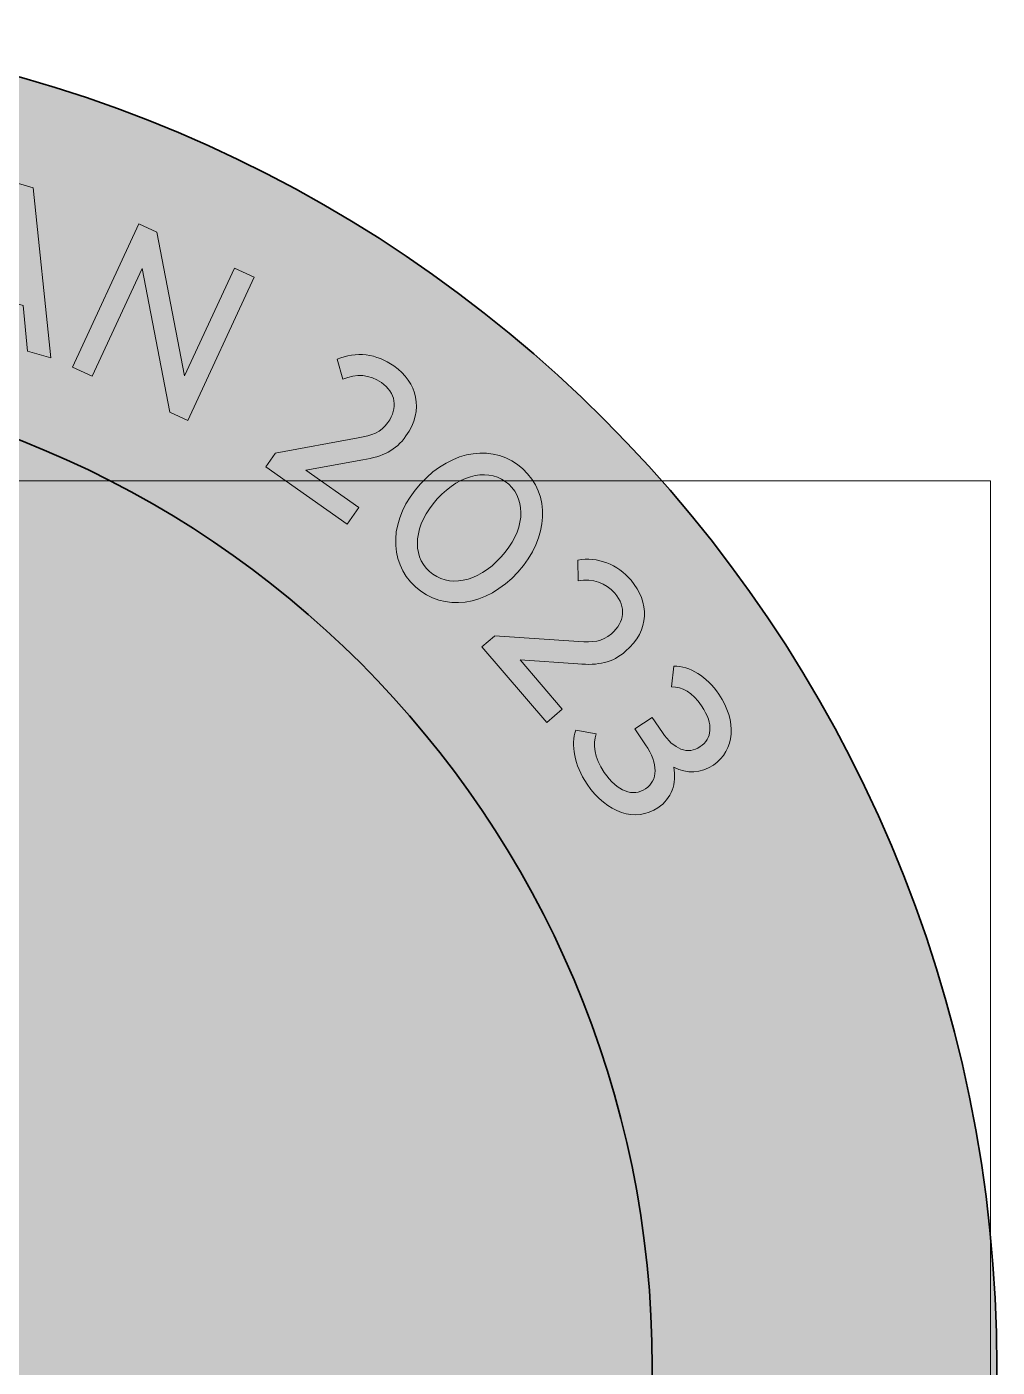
# Model space of a CAD drawing. Header units: millimetres. Extents: x 35 to 157, y -105 to -32.
# Drawn here: x 79.66 to 105.01, y -70 to -34.99 of the extents above; entities that cross this region are included whole.
import ezdxf

# ---------------------------------------------------------------- set-up
doc = ezdxf.new("R2010")
doc.units = ezdxf.units.MM
doc.header["$MEASUREMENT"] = 0
doc.layers.add('Layer 1', color=7, linetype='Continuous', lineweight=0)
picture_1 = doc.add_image_def('image1.png', size_in_pixel=(2001, 1330))

# ---------------------------------------------------------------- blocks, each defined once
blk = doc.blocks.new('Block_3')
at = {"layer": 'Layer 1'}
h = blk.add_hatch(color=250, dxfattribs=at)
h.dxf.hatch_style = 2
edge = h.paths.add_edge_path()
edge.add_spline(control_points=[(79.517, -41.702), (79.517, -41.702), (79.338, -39.724), (79.338, -39.724), (79.338, -39.724), (78.108, -41.287), (78.108, -41.287), (78.108, -41.287), (79.517, -41.702), (79.517, -41.702)], knot_values=[0, 0, 0, 0, 1, 1, 1, 2, 2, 2, 3, 3, 3, 3], degree=3, periodic=0)
edge = h.paths.add_edge_path()
edge.add_spline(control_points=[(79.571, -42.271), (79.571, -42.271), (77.755, -41.736), (77.755, -41.736), (77.755, -41.736), (77.017, -42.674), (77.017, -42.674), (77.017, -42.674), (76.411, -42.496), (76.411, -42.496), (76.411, -42.496), (79.209, -39.016), (79.209, -39.016), (79.209, -39.016), (79.825, -39.198), (79.825, -39.198), (79.825, -39.198), (80.287, -43.639), (80.287, -43.639), (80.287, -43.639), (79.681, -43.46), (79.681, -43.46), (79.681, -43.46), (79.571, -42.271), (79.571, -42.271)], knot_values=[0, 0, 0, 0, 1, 1, 1, 2, 2, 2, 3, 3, 3, 4, 4, 4, 5, 5, 5, 6, 6, 6, 7, 7, 7, 8, 8, 8, 8], degree=3, periodic=0)
h = blk.add_hatch(color=250, dxfattribs=at)
h.dxf.hatch_style = 2
edge = h.paths.add_edge_path()
edge.add_spline(control_points=[(85.6, -41.527), (85.6, -41.527), (83.867, -45.273), (83.867, -45.273), (83.867, -45.273), (83.401, -45.058), (83.401, -45.058), (83.401, -45.058), (82.678, -41.299), (82.678, -41.299), (82.678, -41.299), (81.373, -44.119), (81.373, -44.119), (81.373, -44.119), (80.86, -43.881), (80.86, -43.881), (80.86, -43.881), (82.593, -40.136), (82.593, -40.136), (82.593, -40.136), (83.058, -40.351), (83.058, -40.351), (83.058, -40.351), (83.781, -44.109), (83.781, -44.109), (83.781, -44.109), (85.086, -41.29), (85.086, -41.29), (85.086, -41.29), (85.6, -41.527), (85.6, -41.527)], knot_values=[0, 0, 0, 0, 1, 1, 1, 2, 2, 2, 3, 3, 3, 4, 4, 4, 5, 5, 5, 6, 6, 6, 7, 7, 7, 8, 8, 8, 9, 9, 9, 10, 10, 10, 10], degree=3, periodic=0)
h = blk.add_hatch(color=250, dxfattribs=at)
h.dxf.hatch_style = 2
edge = h.paths.add_edge_path()
edge.add_spline(control_points=[(88.335, -47.548), (88.335, -47.548), (88.029, -47.982), (88.029, -47.982), (88.029, -47.982), (85.905, -46.484), (85.905, -46.484), (85.905, -46.484), (86.153, -46.132), (86.153, -46.132), (86.153, -46.132), (86.151, -46.124), (86.151, -46.124), (86.151, -46.124), (88.32, -45.728), (88.32, -45.728), (88.685, -45.66), (88.906, -45.593), (89.096, -45.323), (89.361, -44.947), (89.305, -44.546), (88.924, -44.278), (88.625, -44.068), (88.266, -44.045), (87.916, -44.195), (87.916, -44.195), (87.771, -43.674), (87.771, -43.674), (88.257, -43.454), (88.808, -43.533), (89.251, -43.845), (89.858, -44.273), (90.05, -44.993), (89.568, -45.677), (89.3, -46.057), (88.978, -46.206), (88.441, -46.303), (88.441, -46.303), (86.952, -46.574), (86.952, -46.574), (86.952, -46.574), (88.335, -47.548), (88.335, -47.548)], knot_values=[0, 0, 0, 0, 1, 1, 1, 2, 2, 2, 3, 3, 3, 4, 4, 4, 5, 5, 5, 6, 6, 6, 7, 7, 7, 8, 8, 8, 9, 9, 9, 10, 10, 10, 11, 11, 11, 12, 12, 12, 13, 13, 13, 14, 14, 14, 14], degree=3, periodic=0)
h = blk.add_hatch(color=250, dxfattribs=at)
h.dxf.hatch_style = 2
edge = h.paths.add_edge_path()
edge.add_spline(control_points=[(92.052, -48.837), (92.667, -48.162), (92.735, -47.378), (92.251, -46.937), (91.776, -46.504), (91.006, -46.64), (90.386, -47.32), (89.766, -48), (89.702, -48.78), (90.178, -49.213), (90.662, -49.654), (91.436, -49.513), (92.052, -48.837)], knot_values=[0, 0, 0, 0, 1, 1, 1, 2, 2, 2, 3, 3, 3, 4, 4, 4, 4], degree=3, periodic=0)
edge = h.paths.add_edge_path()
edge.add_spline(control_points=[(89.95, -46.923), (90.78, -46.011), (91.893, -45.876), (92.617, -46.535), (93.349, -47.203), (93.314, -48.328), (92.488, -49.235), (91.661, -50.141), (90.545, -50.281), (89.812, -49.614), (89.088, -48.954), (89.12, -47.834), (89.95, -46.923)], knot_values=[0, 0, 0, 0, 1, 1, 1, 2, 2, 2, 3, 3, 3, 4, 4, 4, 4], degree=3, periodic=0)
h = blk.add_hatch(color=250, dxfattribs=at)
h.dxf.hatch_style = 2
edge = h.paths.add_edge_path()
edge.add_spline(control_points=[(93.649, -52.813), (93.649, -52.813), (93.246, -53.159), (93.246, -53.159), (93.246, -53.159), (91.553, -51.184), (91.553, -51.184), (91.553, -51.184), (91.88, -50.903), (91.88, -50.903), (91.88, -50.903), (91.881, -50.895), (91.881, -50.895), (91.881, -50.895), (94.082, -51.044), (94.082, -51.044), (94.452, -51.068), (94.683, -51.057), (94.934, -50.842), (95.284, -50.542), (95.327, -50.14), (95.024, -49.786), (94.786, -49.508), (94.443, -49.398), (94.066, -49.457), (94.066, -49.457), (94.054, -48.917), (94.054, -48.917), (94.579, -48.823), (95.094, -49.034), (95.447, -49.446), (95.931, -50.011), (95.941, -50.756), (95.305, -51.301), (94.951, -51.604), (94.603, -51.67), (94.058, -51.632), (94.058, -51.632), (92.547, -51.528), (92.547, -51.528), (92.547, -51.528), (93.649, -52.813), (93.649, -52.813)], knot_values=[0, 0, 0, 0, 1, 1, 1, 2, 2, 2, 3, 3, 3, 4, 4, 4, 5, 5, 5, 6, 6, 6, 7, 7, 7, 8, 8, 8, 9, 9, 9, 10, 10, 10, 11, 11, 11, 12, 12, 12, 13, 13, 13, 14, 14, 14, 14], degree=3, periodic=0)
h = blk.add_hatch(color=250, dxfattribs=at)
h.dxf.hatch_style = 2
edge = h.paths.add_edge_path()
edge.add_spline(control_points=[(96.148, -55.388), (95.571, -55.778), (94.812, -55.529), (94.3, -54.772), (93.953, -54.259), (93.877, -53.747), (94.002, -53.363), (94.002, -53.363), (94.533, -53.453), (94.533, -53.453), (94.445, -53.733), (94.478, -54.067), (94.746, -54.463), (95.086, -54.966), (95.5, -55.114), (95.827, -54.893), (96.15, -54.674), (96.165, -54.244), (95.825, -53.74), (95.825, -53.74), (95.547, -53.33), (95.547, -53.33), (95.547, -53.33), (95.997, -53.026), (95.997, -53.026), (95.997, -53.026), (96.264, -53.422), (96.264, -53.422), (96.562, -53.862), (96.928, -54.013), (97.255, -53.792), (97.553, -53.59), (97.618, -53.212), (97.291, -52.728), (97.05, -52.371), (96.78, -52.225), (96.507, -52.232), (96.507, -52.232), (96.561, -51.69), (96.561, -51.69), (96.986, -51.687), (97.42, -51.949), (97.74, -52.424), (98.216, -53.127), (98.167, -53.887), (97.596, -54.274), (97.268, -54.495), (96.902, -54.501), (96.565, -54.33), (96.64, -54.756), (96.51, -55.143), (96.148, -55.388)], knot_values=[0, 0, 0, 0, 1, 1, 1, 2, 2, 2, 3, 3, 3, 4, 4, 4, 5, 5, 5, 6, 6, 6, 7, 7, 7, 8, 8, 8, 9, 9, 9, 10, 10, 10, 11, 11, 11, 12, 12, 12, 13, 13, 13, 14, 14, 14, 15, 15, 15, 16, 16, 16, 17, 17, 17, 17], degree=3, periodic=0)
for points, knots in [([(79.571, -42.271), (79.571, -42.271), (77.755, -41.736), (77.755, -41.736), (77.755, -41.736), (77.017, -42.674), (77.017, -42.674), (77.017, -42.674), (76.411, -42.496), (76.411, -42.496), (76.411, -42.496), (79.209, -39.016), (79.209, -39.016), (79.209, -39.016), (79.825, -39.198), (79.825, -39.198), (79.825, -39.198), (80.287, -43.639), (80.287, -43.639), (80.287, -43.639), (79.681, -43.46), (79.681, -43.46), (79.681, -43.46), (79.571, -42.271), (79.571, -42.271)], [0, 0, 0, 0, 1, 1, 1, 2, 2, 2, 3, 3, 3, 4, 4, 4, 5, 5, 5, 6, 6, 6, 7, 7, 7, 8, 8, 8, 8]), ([(85.6, -41.527), (85.6, -41.527), (83.867, -45.273), (83.867, -45.273), (83.867, -45.273), (83.401, -45.058), (83.401, -45.058), (83.401, -45.058), (82.678, -41.299), (82.678, -41.299), (82.678, -41.299), (81.373, -44.119), (81.373, -44.119), (81.373, -44.119), (80.86, -43.881), (80.86, -43.881), (80.86, -43.881), (82.593, -40.136), (82.593, -40.136), (82.593, -40.136), (83.058, -40.351), (83.058, -40.351), (83.058, -40.351), (83.781, -44.109), (83.781, -44.109), (83.781, -44.109), (85.086, -41.29), (85.086, -41.29), (85.086, -41.29), (85.6, -41.527), (85.6, -41.527)], [0, 0, 0, 0, 1, 1, 1, 2, 2, 2, 3, 3, 3, 4, 4, 4, 5, 5, 5, 6, 6, 6, 7, 7, 7, 8, 8, 8, 9, 9, 9, 10, 10, 10, 10]), ([(88.335, -47.548), (88.335, -47.548), (88.029, -47.982), (88.029, -47.982), (88.029, -47.982), (85.905, -46.484), (85.905, -46.484), (85.905, -46.484), (86.153, -46.132), (86.153, -46.132), (86.153, -46.132), (86.151, -46.124), (86.151, -46.124), (86.151, -46.124), (88.32, -45.728), (88.32, -45.728), (88.685, -45.66), (88.906, -45.593), (89.096, -45.323), (89.361, -44.947), (89.305, -44.546), (88.924, -44.278), (88.625, -44.068), (88.266, -44.045), (87.916, -44.195), (87.916, -44.195), (87.771, -43.674), (87.771, -43.674), (88.257, -43.454), (88.808, -43.533), (89.251, -43.845), (89.858, -44.273), (90.05, -44.993), (89.568, -45.677), (89.3, -46.057), (88.978, -46.206), (88.441, -46.303), (88.441, -46.303), (86.952, -46.574), (86.952, -46.574), (86.952, -46.574), (88.335, -47.548), (88.335, -47.548)], [0, 0, 0, 0, 1, 1, 1, 2, 2, 2, 3, 3, 3, 4, 4, 4, 5, 5, 5, 6, 6, 6, 7, 7, 7, 8, 8, 8, 9, 9, 9, 10, 10, 10, 11, 11, 11, 12, 12, 12, 13, 13, 13, 14, 14, 14, 14]), ([(89.95, -46.923), (90.78, -46.011), (91.893, -45.876), (92.617, -46.535), (93.349, -47.203), (93.314, -48.328), (92.488, -49.235), (91.661, -50.141), (90.545, -50.281), (89.812, -49.614), (89.088, -48.954), (89.12, -47.834), (89.95, -46.923)], [0, 0, 0, 0, 1, 1, 1, 2, 2, 2, 3, 3, 3, 4, 4, 4, 4]), ([(92.052, -48.837), (92.667, -48.162), (92.735, -47.378), (92.251, -46.937), (91.776, -46.504), (91.006, -46.64), (90.386, -47.32), (89.766, -48), (89.702, -48.78), (90.178, -49.213), (90.662, -49.654), (91.436, -49.513), (92.052, -48.837)], [0, 0, 0, 0, 1, 1, 1, 2, 2, 2, 3, 3, 3, 4, 4, 4, 4]), ([(93.649, -52.813), (93.649, -52.813), (93.246, -53.159), (93.246, -53.159), (93.246, -53.159), (91.553, -51.184), (91.553, -51.184), (91.553, -51.184), (91.88, -50.903), (91.88, -50.903), (91.88, -50.903), (91.881, -50.895), (91.881, -50.895), (91.881, -50.895), (94.082, -51.044), (94.082, -51.044), (94.452, -51.068), (94.683, -51.057), (94.934, -50.842), (95.284, -50.542), (95.327, -50.14), (95.024, -49.786), (94.786, -49.508), (94.443, -49.398), (94.066, -49.457), (94.066, -49.457), (94.054, -48.917), (94.054, -48.917), (94.579, -48.823), (95.094, -49.034), (95.447, -49.446), (95.931, -50.011), (95.941, -50.756), (95.305, -51.301), (94.951, -51.604), (94.603, -51.67), (94.058, -51.632), (94.058, -51.632), (92.547, -51.528), (92.547, -51.528), (92.547, -51.528), (93.649, -52.813), (93.649, -52.813)], [0, 0, 0, 0, 1, 1, 1, 2, 2, 2, 3, 3, 3, 4, 4, 4, 5, 5, 5, 6, 6, 6, 7, 7, 7, 8, 8, 8, 9, 9, 9, 10, 10, 10, 11, 11, 11, 12, 12, 12, 13, 13, 13, 14, 14, 14, 14]), ([(96.148, -55.388), (95.571, -55.778), (94.812, -55.529), (94.3, -54.772), (93.953, -54.259), (93.877, -53.747), (94.002, -53.363), (94.002, -53.363), (94.533, -53.453), (94.533, -53.453), (94.445, -53.733), (94.478, -54.067), (94.746, -54.463), (95.086, -54.966), (95.5, -55.114), (95.827, -54.893), (96.15, -54.674), (96.165, -54.244), (95.825, -53.74), (95.825, -53.74), (95.547, -53.33), (95.547, -53.33), (95.547, -53.33), (95.997, -53.026), (95.997, -53.026), (95.997, -53.026), (96.264, -53.422), (96.264, -53.422), (96.562, -53.862), (96.928, -54.013), (97.255, -53.792), (97.553, -53.59), (97.618, -53.212), (97.291, -52.728), (97.05, -52.371), (96.78, -52.225), (96.507, -52.232), (96.507, -52.232), (96.561, -51.69), (96.561, -51.69), (96.986, -51.687), (97.42, -51.949), (97.74, -52.424), (98.216, -53.127), (98.167, -53.887), (97.596, -54.274), (97.268, -54.495), (96.902, -54.501), (96.565, -54.33), (96.64, -54.756), (96.51, -55.143), (96.148, -55.388)], [0, 0, 0, 0, 1, 1, 1, 2, 2, 2, 3, 3, 3, 4, 4, 4, 5, 5, 5, 6, 6, 6, 7, 7, 7, 8, 8, 8, 9, 9, 9, 10, 10, 10, 11, 11, 11, 12, 12, 12, 13, 13, 13, 14, 14, 14, 15, 15, 15, 16, 16, 16, 17, 17, 17, 17])]:
    blk.add_open_spline(points, degree=3, knots=knots, dxfattribs=at)
blk = doc.blocks.new('Block_2')
at = {"layer": 'Layer 1'}
blk.add_blockref('Block_3', (0, 0), dxfattribs=at)

msp = doc.modelspace()

# ---------------------------------------------------------------- hatches: boundary and pattern name
at = {"layer": 'Layer 1'}
h = msp.add_hatch(color=7, dxfattribs=at)
h.dxf.hatch_style = 2
edge = h.paths.add_edge_path()
edge.add_arc((70, -70), 35, 0, 360)

# ---------------------------------------------------------------- linework, layer by layer
at = {"layer": 'Layer 1', "color": 250, "lineweight": 35}
for radius in [35, 26]:
    msp.add_circle((70, -70), radius, dxfattribs=at)

# ---------------------------------------------------------------- block references
at = {"layer": 'Layer 1'}
msp.add_blockref('Block_2', (0, 0), dxfattribs=at)

# ---------------------------------------------------------------- pictures from other files: only their frames are drawn
image = msp.add_image(picture_1, insert=(35.166, -93.153), size_in_units=(69.668, 46.306), dxfattribs=at)

doc.saveas('drawing.dxf')
